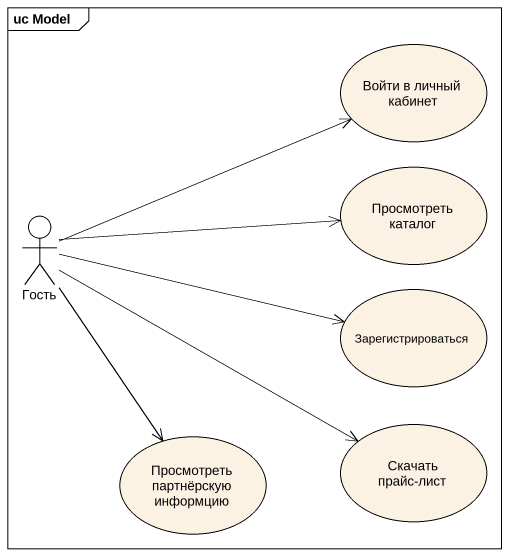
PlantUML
@startuml
mainframe uc Model
usecase "Войти в личный кабинет" as Войти_в_личный_кабинет
usecase "Просмотреть каталог" as Просмотреть_каталог
actor Гость
usecase Зарегистрироваться
usecase "Скачать прайс-лист" as Скачать_прайс_лист
usecase "Просмотреть партнёрскую информцию" as Просмотреть_партнёрскую
Гость -right-> Войти_в_личный_кабинет
Гость -right-> Просмотреть_каталог
Гость -right-> Зарегистрироваться
Гость -right-> Скачать_прайс_лист
Гость --> Просмотреть_партнёрскую
@enduml
